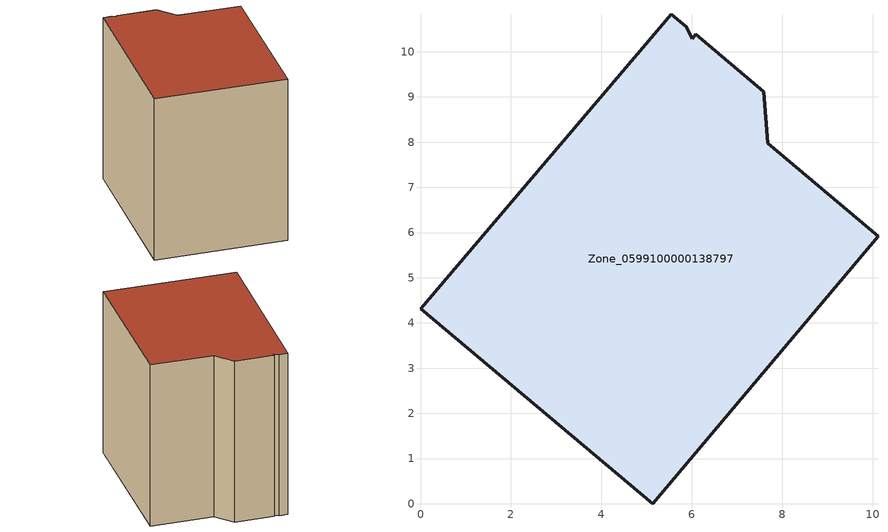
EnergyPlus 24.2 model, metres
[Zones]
Zone_0599100000138797
 floor ground (C_G): 5.55,10.83 5.88,10.55 6.01,10.29 6.08,10.38 7.59,9.11 7.68,7.97 10.12,5.92 5.14,0 0,4.31 z0
 wall outside (C_F): 5.88,10.55 5.55,10.83 0,4.31 5.14,0 10.12,5.92 7.68,7.97 7.59,9.11 6.08,10.38 6.01,10.29 5.88,10.55 z0:8.78
 roof outside (C_R): 7.59,9.11 6.08,10.38 6.01,10.29 5.88,10.55 5.55,10.83 0,4.31 5.14,0 10.12,5.92 7.68,7.97 z8.78
[BUILDING]
Pand.0599100000138797: North Axis=0; Terrain=City; Loads Convergence Tolerance Value=0.04; Temperature Convergence Tolerance Value=0.4; Solar Distribution=FullExterior; Maximum Number of Warmup Days=25; Minimum Number of Warmup Days=1
[Site:Location]
Rotterdam.The.Hague.AP_ZH_NLD Design_Conditions: Latitude=51.96; Longitude=4.45; Time Zone=1; Elevation=-4.5
[SITE:GROUNDTEMPERATURE:BUILDINGSURFACE]
18, 18, 18, 18, 18, 18, 18, 18, 18, 18, 18, 18
[MATERIAL] Thermal Absorptance=0.9; Solar Absorptance=0.7; Visible Absorptance=0.7
Name | Roughness | Thickness | Conductivity | Density | Specific Heat
G.TI.1946-1964 | MediumSmooth | 0.15 | 1 | 540 | 1210
F.TI.1946-1964 | Rough | 0.3 | 0.857143 | 1920 | 840
R.TI.1946-1964 | MediumRough | 0.2 | 0.277778 | 1500 | 1000
[CONSTRUCTION]
C_G: G.TI.1946-1964
C_F: F.TI.1946-1964
C_R: R.TI.1946-1964
[ZONE]
Zone_0599100000138797: Type=1; Multiplier=1; Ceiling Height=Autocalculate; Volume=Autocalculate; Floor Area=autocalculate; Part of Total Floor Area=Yes
[ZONEINFILTRATION:DESIGNFLOWRATE]
Infil_Zone_0599100000138797: Zone or ZoneList or Space or SpaceList=Zone_0599100000138797; Schedule=AlwaysOn; Design Flow Rate Calculation Method=Flow/Area; Flow Rate per Floor Area=0.003; Constant Term Coefficient=1; Temperature Term Coefficient=0; Velocity Term Coefficient=0; Velocity Squared Term Coefficient=0
[HVACTEMPLATE:ZONE:IDEALLOADSAIRSYSTEM]
Zone_0599100000138797: Maximum Heating Supply Air Temperature=50; Minimum Cooling Supply Air Temperature=13; Maximum Heating Supply Air Humidity Ratio=0.0156; Minimum Cooling Supply Air Humidity Ratio=0.0077; Heating Limit=NoLimit; Cooling Limit=NoLimit; Dehumidification Control Type=ConstantSensibleHeatRatio; Cooling Sensible Heat Ratio=0.7; Dehumidification Setpoint=60; Humidification Control Type=None; Humidification Setpoint=30; Outdoor Air Method=None; Outdoor Air Flow Rate per Person=0.00944; Outdoor Air Flow Rate per Zone Floor Area=0; Outdoor Air Flow Rate per Zone=0; Demand Controlled Ventilation Type=None; Outdoor Air Economizer Type=NoEconomizer; Heat Recovery Type=None; Sensible Heat Recovery Effectiveness=0.7; Latent Heat Recovery Effectiveness=0.65
[ZONECONTROL:THERMOSTAT]
ThermostatControl_Zone_0599100000138797: Zone or ZoneList=Zone_0599100000138797; Control Type Schedule=DualSetpointControlType; Control 1=Thermostat_Zone_0599100000138797; Temperature Difference Between Cutout And Setpoint=0
[THERMOSTATSETPOINT:DUALSETPOINT]
Thermostat_Zone_0599100000138797: Heating Setpoint Temperature Schedule=HeatingSetpoint_Zone_0599100000138797; Cooling Setpoint Temperature Schedule=CoolingSetpoint_Zone_0599100000138797
[SCHEDULE:COMPACT]
HeatingSetpoint_Zone_0599100000138797: Through: 12/31, For: AllDays, Until: 24:00, 21
CoolingSetpoint_Zone_0599100000138797: Through: 12/31, For: AllDays, Until: 24:00, 24
DualSetpointControlType: Through: 12/31, For: AllDays, Until: 24:00, 4
AlwaysOn: Through: 12/31, For: AllDays, Until: 24:00, 1
